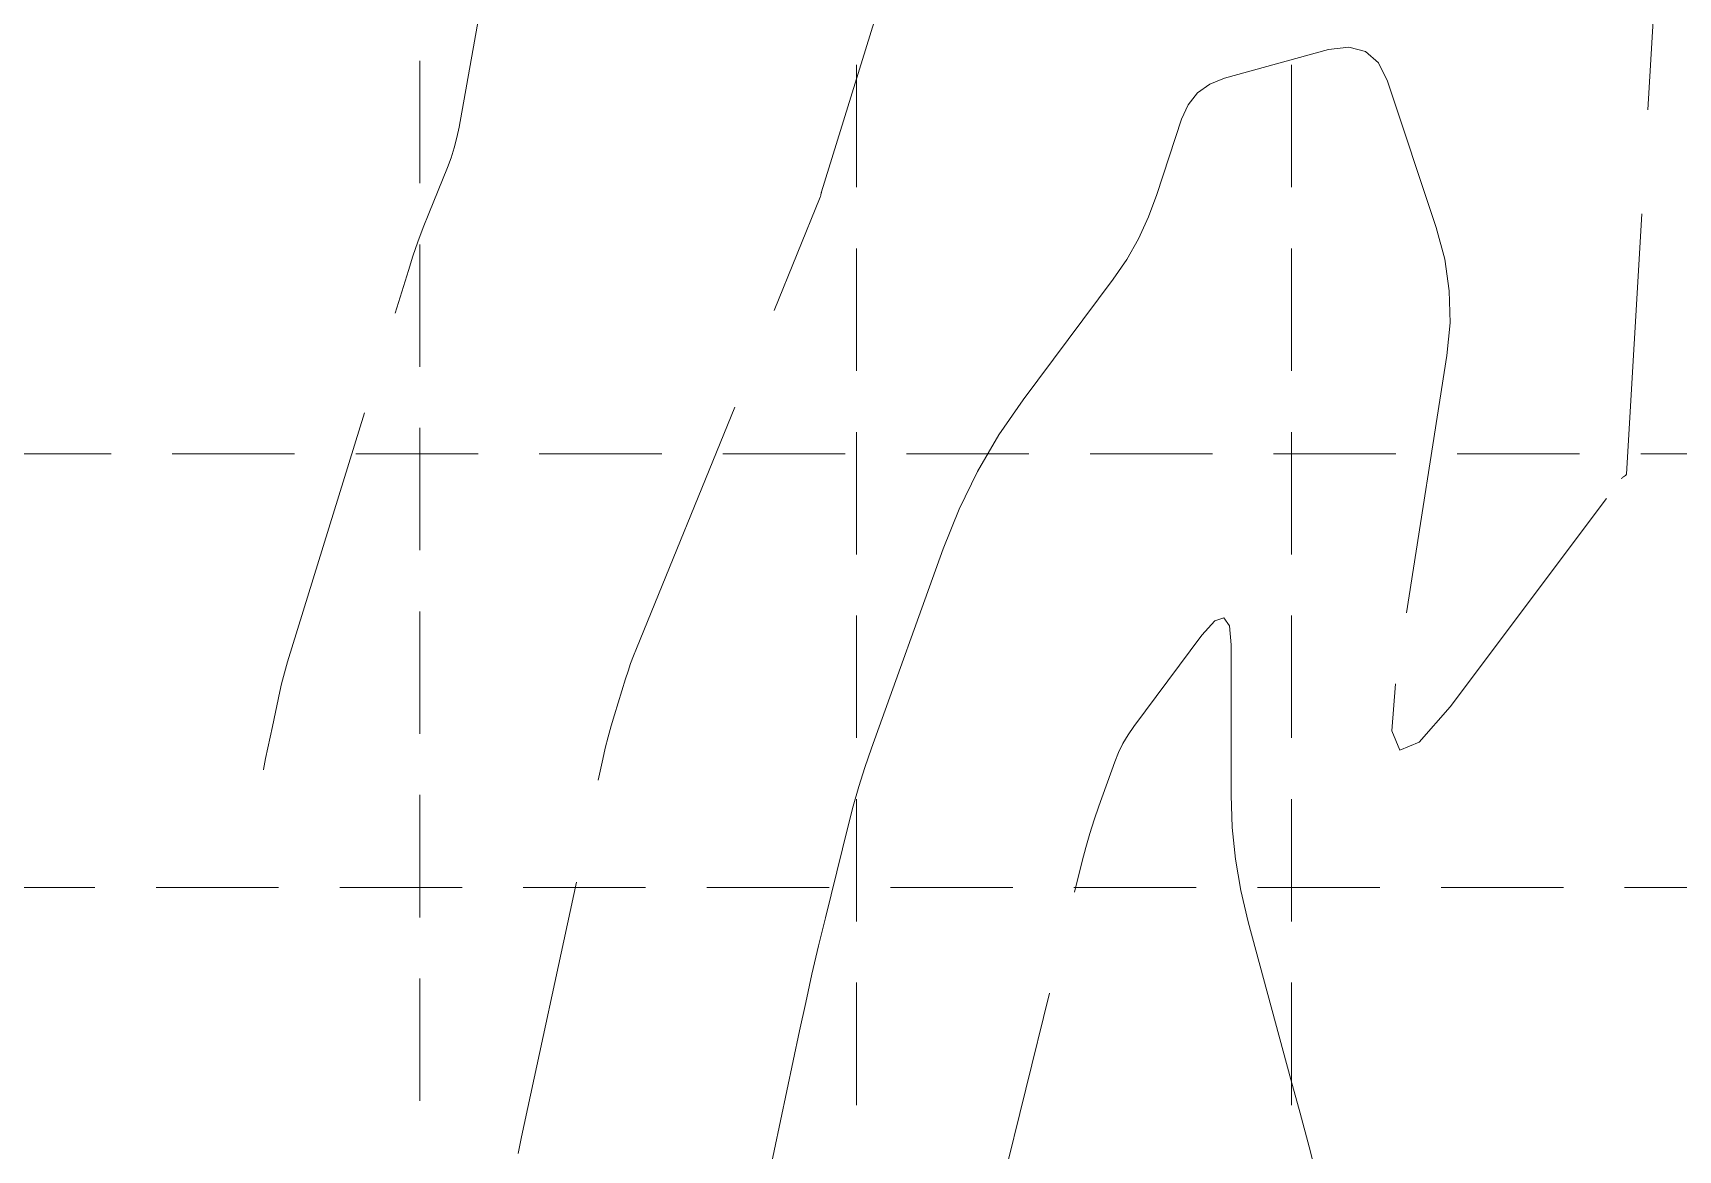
# Model space of a CAD drawing. Header units: feet. Extents: x 46644 to 49208, y 46045 to 47649.
# Drawn here: x 47130.1 to 47281.3, y 47422.7 to 47525.4 of the extents above; entities that cross this region are included whole.
import ezdxf

# ---------------------------------------------------------------- set-up
doc = ezdxf.new("R2010")
doc.units = ezdxf.units.FT
doc.header["$MEASUREMENT"] = 0
doc.linetypes.add('DGN Style 3', pattern=[33.544038, 23.960027, -9.584011])
doc.linetypes.add('HIDDEN', pattern=[0.375, 0.25, -0.125])
doc.layers.add('EC', color=35, linetype='Continuous', lineweight=0)
doc.layers.add('GRID', color=254, linetype='HIDDEN')

msp = doc.modelspace()

# ---------------------------------------------------------------- linework, layer by layer
at = {"layer": 'EC', "color": 35, "linetype": 'DGN Style 3', "lineweight": 0}
for p, q in [((47169.28, 47516.75), (47175.24, 47550.17)), ((47202.6, 47510.82), (47214.9, 47550.58)), ((47276.59, 47484.86), (47279.49, 47533.91)), ((47249.2, 47523.88), (47251.08, 47524.12)), ((47251.08, 47524.12), (47252.61, 47523.71)), ((47239.65, 47521.26), (47249.2, 47523.88)), ((47252.61, 47523.71), (47253.79, 47522.67)), ((47253.79, 47522.67), (47254.63, 47520.97)), ((47238.28, 47520.72), (47239.65, 47521.26)), ((47236.3, 47518.82), (47237.16, 47519.9)), ((47237.16, 47519.9), (47238.28, 47520.72)), ((47254.63, 47520.97), (47259.11, 47507.53)), ((47235.69, 47517.48), (47236.3, 47518.82)), ((47169.08, 47515.8), (47169.28, 47516.75)), ((47233.43, 47510.57), (47235.69, 47517.48)), ((47168.84, 47514.86), (47169.08, 47515.8)), ((47168.2, 47513.03), (47168.55, 47513.94)), ((47168.55, 47513.94), (47168.84, 47514.86)), ((47166.49, 47508.82), (47168.2, 47513.03)), ((47202.53, 47510.47), (47202.54, 47510.52)), ((47202.54, 47510.52), (47202.57, 47510.68)), ((47202.57, 47510.72), (47202.58, 47510.75)), ((47202.57, 47510.68), (47202.57, 47510.72)), ((47202.58, 47510.75), (47202.59, 47510.79)), ((47202.59, 47510.79), (47202.6, 47510.82)), ((47232.67, 47508.5), (47233.43, 47510.57)), ((47185.58, 47468.83), (47202.48, 47510.33)), ((47202.48, 47510.33), (47202.5, 47510.38)), ((47202.5, 47510.38), (47202.51, 47510.42)), ((47202.51, 47510.42), (47202.53, 47510.47)), ((47165.5, 47506.22), (47165.98, 47507.52)), ((47165.98, 47507.52), (47166.49, 47508.82)), ((47231.74, 47506.5), (47232.67, 47508.5)), ((47259.11, 47507.53), (47259.89, 47504.63)), ((47165.04, 47504.9), (47165.5, 47506.22)), ((47230.65, 47504.6), (47231.74, 47506.5)), ((47164.62, 47503.58), (47165.04, 47504.9)), ((47229.4, 47502.77), (47230.65, 47504.6)), ((47259.89, 47504.63), (47260.31, 47501.7)), ((47153.51, 47467.61), (47164.62, 47503.58)), ((47221.13, 47491.67), (47229.4, 47502.77)), ((47260.31, 47501.7), (47260.38, 47498.75)), ((47260.38, 47498.75), (47260.09, 47495.76)), ((47260.09, 47495.76), (47255.36, 47465.58)), ((47218.91, 47488.46), (47221.13, 47491.67)), ((47216.95, 47485.11), (47218.91, 47488.46)), ((47215.25, 47481.63), (47216.95, 47485.11)), ((47276.54, 47484.75), (47276.56, 47484.78)), ((47276.56, 47484.78), (47276.58, 47484.82)), ((47276.58, 47484.82), (47276.59, 47484.86)), ((47260.39, 47463.45), (47276.13, 47484.42)), ((47276.13, 47484.42), (47276.17, 47484.47)), ((47276.17, 47484.47), (47276.22, 47484.52)), ((47276.22, 47484.52), (47276.27, 47484.56)), ((47276.27, 47484.56), (47276.32, 47484.6)), ((47276.32, 47484.6), (47276.5, 47484.72)), ((47276.5, 47484.72), (47276.54, 47484.75)), ((47213.79, 47478), (47215.25, 47481.63)), ((47207.2, 47459.65), (47213.79, 47478)), ((47237.57, 47470.06), (47238.74, 47471.36)), ((47238.74, 47471.36), (47239.58, 47471.64)), ((47239.58, 47471.64), (47240.09, 47470.91)), ((47231.3, 47461.64), (47237.57, 47470.06)), ((47240.09, 47470.91), (47240.25, 47469.17)), ((47185.05, 47467.44), (47185.31, 47468.14)), ((47185.31, 47468.14), (47185.58, 47468.83)), ((47240.25, 47469.17), (47240.25, 47455.33)), ((47153.13, 47466.25), (47153.31, 47466.93)), ((47153.31, 47466.93), (47153.51, 47467.61)), ((47184.58, 47466.04), (47184.81, 47466.74)), ((47184.81, 47466.74), (47185.05, 47467.44)), ((47152.8, 47464.88), (47152.95, 47465.57)), ((47152.95, 47465.57), (47153.13, 47466.25)), ((47183.56, 47462.73), (47184.58, 47466.04)), ((47255.36, 47465.58), (47255.02, 47461.26)), ((47152.11, 47461.66), (47152.8, 47464.88)), ((47183.26, 47461.72), (47183.56, 47462.73)), ((47257.54, 47460.2), (47260.39, 47463.45)), ((47151.69, 47459.69), (47151.9, 47460.68)), ((47151.9, 47460.68), (47152.11, 47461.66)), ((47182.72, 47459.67), (47182.98, 47460.7)), ((47182.98, 47460.7), (47183.26, 47461.72)), ((47230.31, 47460.09), (47230.78, 47460.88)), ((47230.78, 47460.88), (47231.3, 47461.64)), ((47255.02, 47461.26), (47255.75, 47459.46)), ((47151.49, 47458.7), (47151.69, 47459.69)), ((47182.49, 47458.64), (47182.72, 47459.67)), ((47206.59, 47457.89), (47207.2, 47459.65)), ((47229.56, 47458.41), (47229.91, 47459.27)), ((47229.91, 47459.27), (47230.31, 47460.09)), ((47255.75, 47459.46), (47257.54, 47460.2)), ((47151.29, 47457.67), (47151.3, 47457.71)), ((47151.3, 47457.71), (47151.49, 47458.7)), ((47175.03, 47423.92), (47182.49, 47458.64)), ((47206.03, 47456.12), (47206.59, 47457.89)), ((47228.1, 47454.33), (47229.56, 47458.41)), ((47205.51, 47454.33), (47206.03, 47456.12)), ((47240.25, 47455.33), (47240.35, 47452.38)), ((47205.04, 47452.52), (47205.51, 47454.33)), ((47227.27, 47451.81), (47227.66, 47453.08)), ((47227.66, 47453.08), (47228.1, 47454.33)), ((47202.96, 47444.07), (47205.04, 47452.52)), ((47226.9, 47450.54), (47227.27, 47451.81)), ((47240.35, 47452.38), (47240.64, 47449.46)), ((47226.56, 47449.26), (47226.9, 47450.54)), ((47217.82, 47413.86), (47226.56, 47449.26)), ((47240.64, 47449.46), (47241.13, 47446.56)), ((47241.13, 47446.56), (47241.81, 47443.68)), ((47202.33, 47441.48), (47202.96, 47444.07)), ((47241.81, 47443.68), (47245.75, 47429.21)), ((47201.72, 47438.89), (47202.33, 47441.48)), ((47201.14, 47436.29), (47201.72, 47438.89)), ((47200.58, 47433.68), (47201.14, 47436.29)), ((47197.66, 47419.87), (47200.58, 47433.68)), ((47245.75, 47429.21), (47246.59, 47426.11)), ((47246.59, 47426.11), (47247.42, 47423.01)), ((47174.71, 47422.4), (47174.87, 47423.16)), ((47174.87, 47423.16), (47175.03, 47423.92)), ((47247.42, 47423.01), (47248.23, 47419.9))]:
    msp.add_line(p, q, dxfattribs=at)
at = {"layer": 'GRID', "color": 252, "linetype": 'HIDDEN', "lineweight": 0, "ltscale": 45}
for p, q in [((47165.67, 47607.23), (47165.67, 46206.68)), ((47205.8, 47606.85), (47205.8, 46206.68)), ((47245.8, 47606.85), (47245.8, 46206.68)), ((46687.28, 47486.72), (49167.28, 47486.72)), ((46685.8, 47446.85), (49165.8, 47446.85))]:
    msp.add_line(p, q, dxfattribs=at)

doc.saveas('drawing.dxf')
